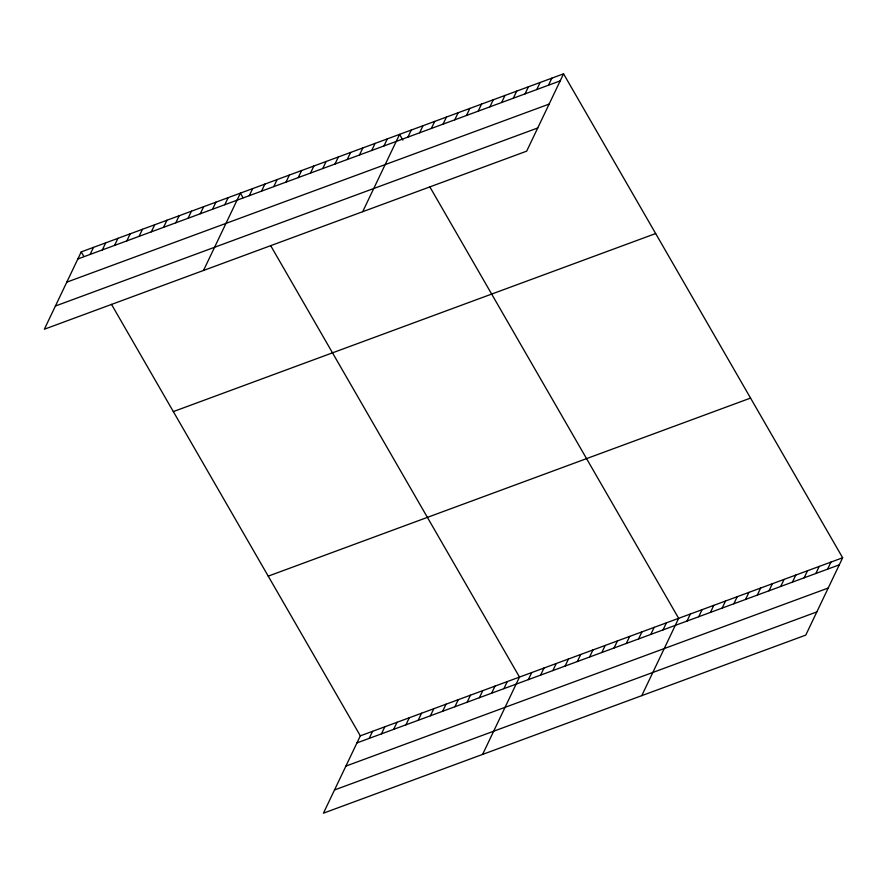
<?xml version="1.0" encoding="UTF-8"?>
<svg xmlns="http://www.w3.org/2000/svg" width="887" height="887" viewBox="0 0 887 887"><rect width="100%" height="100%" fill="white"/><g stroke="black" fill="none" stroke-linecap="round" stroke-linejoin="round"><path stroke-width="1.33" d="M563.555 73.832L81.227 251.897L44.35 329.221L526.678 151.156L563.555 73.832L842.65 557.779L805.773 635.103L323.445 813.168L360.322 735.844L842.65 557.779M90.108 254.436L93.479 247.373M102.349 249.912L105.719 242.85M114.589 245.4L117.96 238.337M126.841 240.876L130.201 233.813M139.082 236.352L142.452 229.29M151.322 231.84L154.693 224.777M163.574 227.316L166.933 220.253M175.814 222.792L179.185 215.729M188.055 218.28L191.426 211.217M200.296 213.756L203.666 206.693M212.547 209.232L215.907 202.169M224.788 204.72L228.159 197.657M203.522 270.457L240.399 193.133L243.027 197.701M249.269 195.672L252.64 188.609M261.521 191.16L264.891 184.097M273.761 186.636L277.132 179.573M286.002 182.112L289.373 175.061M298.254 177.6L301.613 170.537M310.494 173.076L313.865 166.013M322.735 168.552L326.106 161.501M334.976 164.04L338.346 156.977M347.227 159.516L350.587 152.453M359.468 154.992L362.838 147.941M371.708 150.48L375.079 143.417M383.949 145.956L387.32 138.893M362.683 211.705L399.571 134.38L402.853 140.079M407.909 137.119L411.28 130.056M419.629 132.784L422.988 125.732M431.337 128.46L434.708 121.408M443.056 124.136L446.416 117.084M454.765 119.812L458.135 112.76M466.484 115.487L469.844 108.436M478.193 111.163L481.563 104.112M489.901 106.839L493.272 99.776M501.621 102.515L504.991 95.452M513.329 98.191L516.7 91.128M525.049 93.867L528.419 86.804M536.757 89.543L540.128 82.48M548.476 85.219L551.847 78.156M369.203 738.383L372.573 731.32M381.443 733.859L384.814 726.797M393.684 729.347L397.054 722.284M405.936 724.823L409.295 717.76M418.176 720.299L421.547 713.237M430.417 715.787L433.787 708.724M442.657 711.263L446.028 704.2M454.909 706.739L458.269 699.677M467.15 702.227L470.52 695.164M479.39 697.703L482.761 690.64M491.642 693.179L495.001 686.117M503.883 688.667L507.253 681.604M482.606 754.405L519.494 677.08L270.657 245.61M528.364 679.619L531.734 672.557M540.615 675.107L543.975 668.044M552.856 670.583L556.227 663.52M565.097 666.059L568.467 658.997M577.337 661.547L580.708 654.484M589.589 657.023L592.959 649.96M601.829 652.499L605.2 645.437M614.07 647.987L617.441 640.924M626.322 643.463L629.681 636.4M638.562 638.939L641.933 631.877M650.803 634.427L654.174 627.364M663.044 629.903L666.414 622.84M641.778 695.641L678.655 618.328L429.829 186.847M687.004 621.055L690.374 614.004M698.723 616.731L702.083 609.668M710.432 612.407L713.802 605.344M722.151 608.083L725.511 601.02M733.859 603.759L737.23 596.696M745.568 599.435L748.938 592.372M757.287 595.11L760.658 588.048M768.996 590.786L772.366 583.724M780.715 586.462L784.086 579.399M792.424 582.138L795.794 575.075M804.143 577.814L807.514 570.751M815.852 573.49L819.222 566.427M827.571 569.166L830.942 562.103M77.868 258.96L560.185 80.894M66.802 282.144L549.131 104.089M55.404 306.026L537.733 127.972M173.331 411.601L655.659 233.536M268.229 576.14L750.546 398.086M356.951 742.907L839.279 564.842M345.897 766.091L828.225 588.026M334.499 789.973L816.827 611.919M81.227 251.897L83.866 256.454M111.496 304.363L360.322 735.844"/></g></svg>
